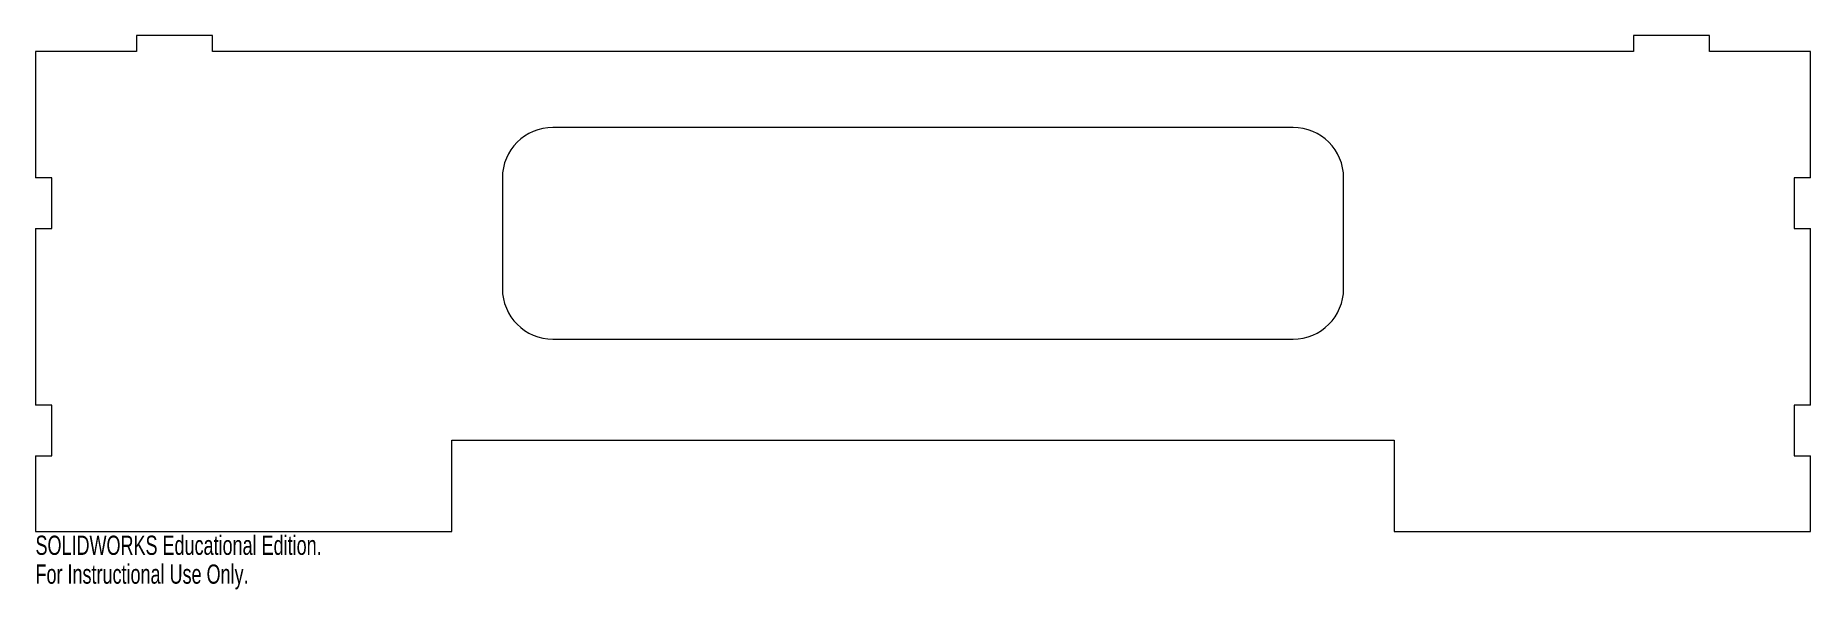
# Model space of a CAD drawing. Header units: inches. Extents: x -8.8 to 8.8, y -5.3 to 0.2.
import ezdxf

# ---------------------------------------------------------------- set-up
doc = ezdxf.new("R2010")
doc.units = ezdxf.units.IN
doc.header["$MEASUREMENT"] = 0
doc.styles.add('SLDTEXTSTYLE0', font='TXT', dxfattribs={"width": 0.7})

msp = doc.modelspace()

# ---------------------------------------------------------------- linework, layer by layer
at = {"color": 7, "linetype": 'Continuous', "lineweight": 15}
for p, q in [((-7.7825, 0), (-8.7825, 0)), ((-8.7825, 0), (-8.7825, -1.25)), ((-7.0325, 0.16), (-7.7825, 0.16)), ((-7.7825, 0.16), (-7.7825, 0)), ((-7.0325, 0), (-7.0325, 0.16)), ((7.0325, 0), (-7.0325, 0)), ((7.7825, 0.16), (7.0325, 0.16)), ((7.0325, 0.16), (7.0325, 0)), ((7.7825, 0), (7.7825, 0.16)), ((8.7825, 0), (7.7825, 0)), ((8.7825, -1.25), (8.7825, 0)), ((3.6625, -0.75), (-3.6625, -0.75)), ((-8.6225, -1.25), (-8.7825, -1.25)), ((-8.6225, -1.75), (-8.6225, -1.25)), ((-4.1625, -1.25), (-4.1625, -2.345)), ((4.1625, -2.345), (4.1625, -1.25)), ((8.7825, -1.25), (8.6225, -1.25)), ((8.6225, -1.25), (8.6225, -1.75)), ((-8.7825, -1.75), (-8.6225, -1.75)), ((-8.7825, -1.75), (-8.7825, -3.5)), ((8.6225, -1.75), (8.7825, -1.75)), ((8.7825, -3.5), (8.7825, -1.75)), ((-3.6625, -2.845), (3.6625, -2.845)), ((-8.6225, -3.5), (-8.7825, -3.5)), ((-8.6225, -4), (-8.6225, -3.5)), ((8.6225, -3.5), (8.6225, -4)), ((8.7825, -3.5), (8.6225, -3.5)), ((-4.6625, -4.75), (-4.6625, -3.845)), ((-4.6625, -3.845), (4.6625, -3.845)), ((4.6625, -3.845), (4.6625, -4.75)), ((-8.7825, -4), (-8.6225, -4)), ((-8.7825, -4), (-8.7825, -4.75)), ((8.6225, -4), (8.7825, -4)), ((8.7825, -4.75), (8.7825, -4)), ((-8.7825, -4.75), (-4.6625, -4.75)), ((4.6625, -4.75), (8.7825, -4.75))]:
    msp.add_line(p, q, dxfattribs=at)
for centre, start, end in [((-3.6625, -1.25), 90, 180), ((3.6625, -1.25), 0, 90), ((-3.6625, -2.345), 180, 270), ((3.6625, -2.345), 270, 0)]:
    msp.add_arc(centre, 0.5, start, end, dxfattribs=at)

# ---------------------------------------------------------------- texts
at = {"color": 7, "linetype": 'Continuous', "char_height": 0.1903, "attachment_point": 1, "style": 'SLDTEXTSTYLE0'}
for s, insert in [('SOLIDWORKS Educational Edition.', (-8.7825, -4.7901)), ('For Instructional Use Only.', (-8.7825, -5.0756))]:
    msp.add_mtext(s, dxfattribs=dict(at, insert=insert))

doc.saveas('drawing.dxf')
